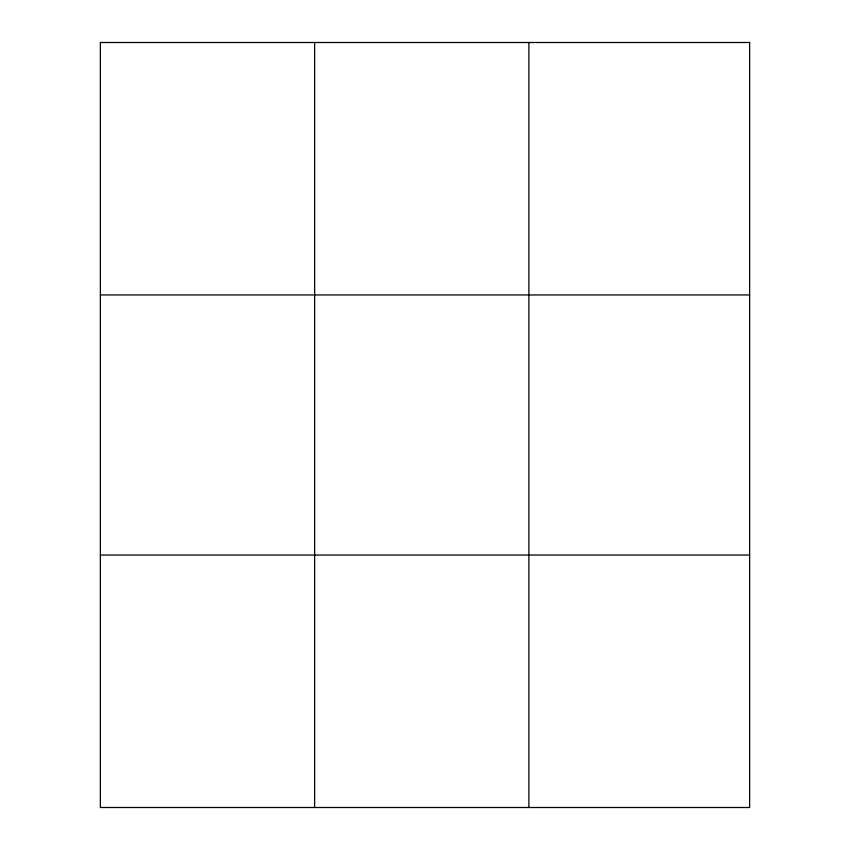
<?xml version="1.0" encoding="UTF-8"?>
<svg xmlns="http://www.w3.org/2000/svg" width="850" height="850" viewBox="0 0 850 850"><rect width="100%" height="100%" fill="white"/><g stroke="black" fill="none" stroke-linecap="round" stroke-linejoin="round"><path stroke-width="1.27" d="M314.627 807.5L314.627 42.5M528.881 807.5L528.881 42.5M100.364 294.95L749.636 294.95M100.364 555.05L749.636 555.05M749.636 42.5L749.636 807.5L100.364 807.5L100.364 42.5L749.636 42.5"/></g></svg>
